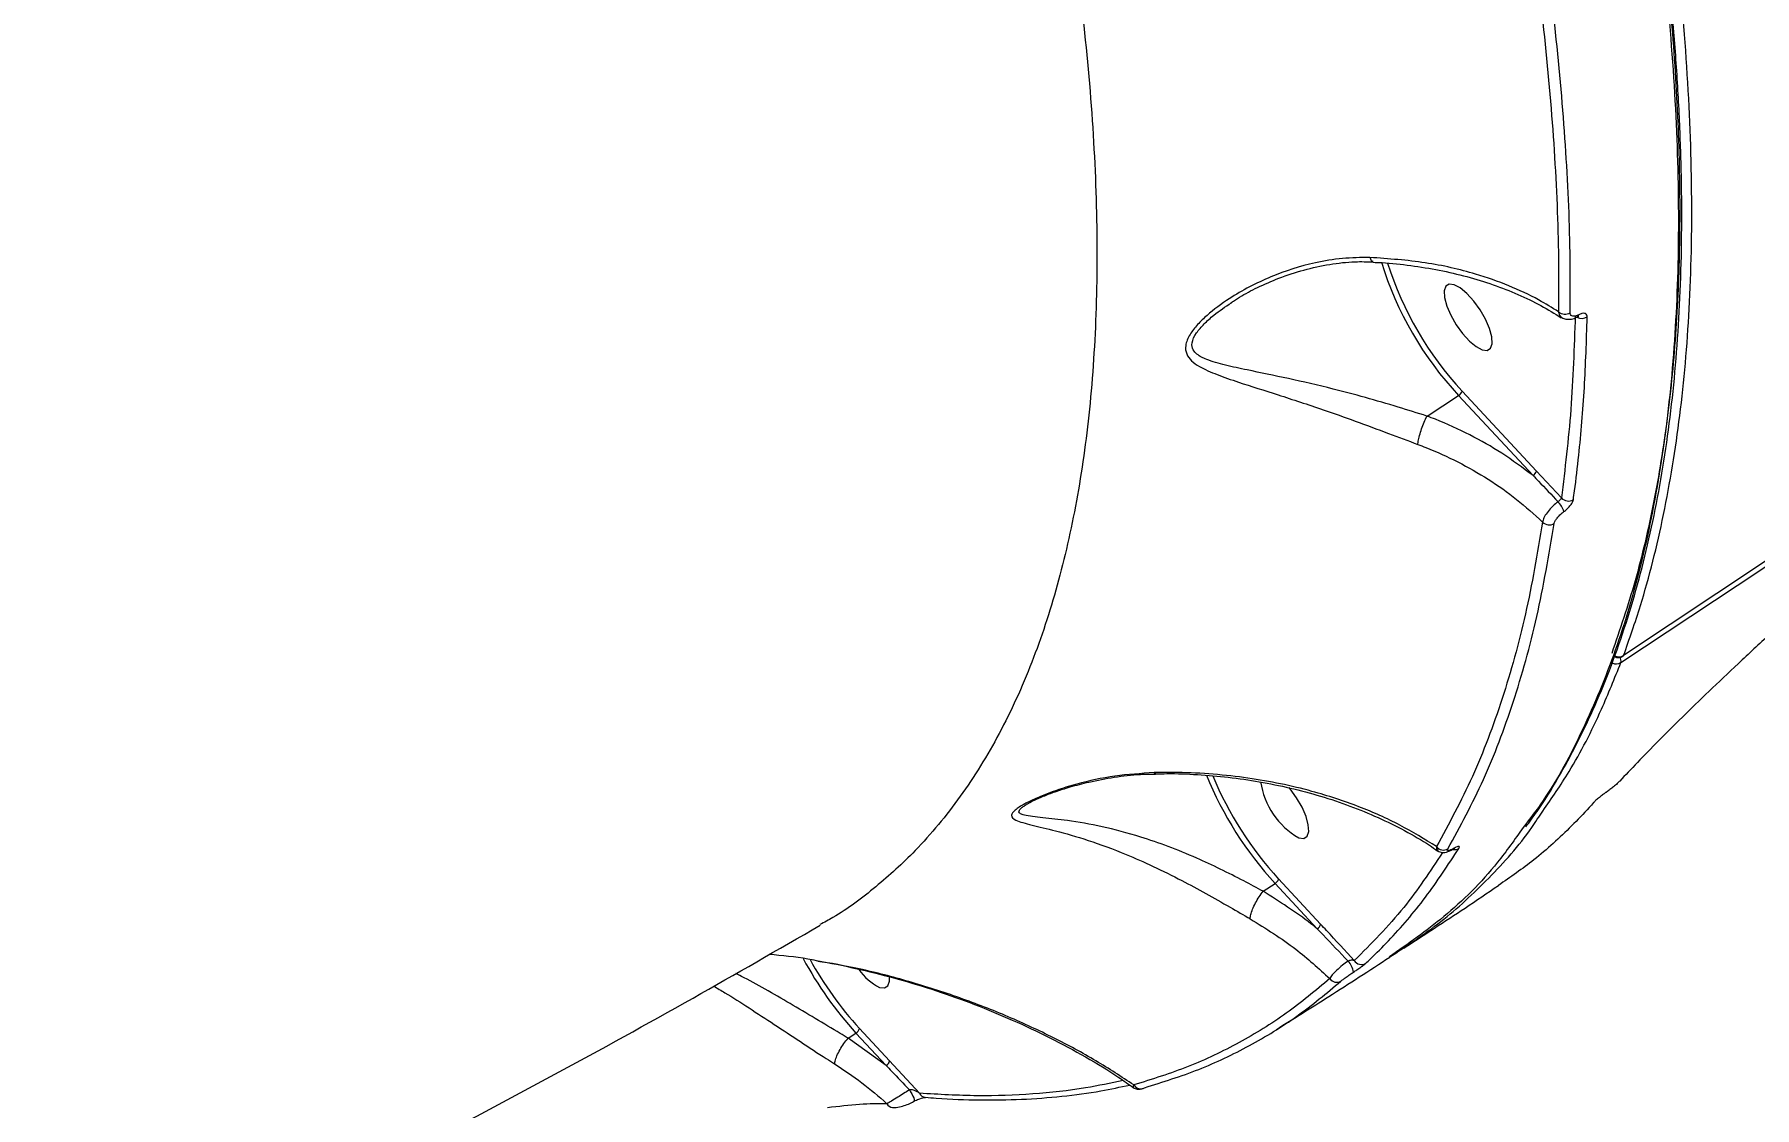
# Model space of a CAD drawing. Header units: millimetres. Extents: x -5238 to 5144, y -3542 to 5092.
# Drawn here: x 2206.9 to 2407.5, y -68.2 to 56.9 of the extents above; entities that cross this region are included whole.
import ezdxf

# ---------------------------------------------------------------- set-up
doc = ezdxf.new("R2010")
doc.units = ezdxf.units.MM
for name, color, linetype in [('DIKOM_ОБЪЕКТ', 7, 'Continuous'), ('DIKOM_РАЗМЕР_ЗОНА', 7, 'Continuous'), ('DIKOM_РАЗМЕР_ОБЪЕКТА', 7, 'Continuous')]:
    doc.layers.add(name, color=color, linetype=linetype)
doc.styles.add('style1', font='arial.ttf', dxfattribs={"width": 0.8})
doc.dimstyles.new('1-50', dxfattribs={"dimtxt": 300, "dimasz": 200, "dimexe": 100, "dimexo": 0, "dimgap": 100, "dimtad": 1, "dimtxsty": 'style1', "dimcen": 200, "dimclrd": 7, "dimclre": 7, "dimclrt": 7, "dimadec": 1, "dimazin": 2, "dimtfac": 1, "dimtmove": 0, "dimatfit": 2, "dimfxl": 0, "dimlwd": 25, "dimlwe": 18, "dimarcsym": 0})

# ---------------------------------------------------------------- blocks, each defined once
blk = doc.blocks.new('*D0')
at = {"layer": 'Defpoints', "color": 0, "transparency": 16777216}
for p in [(2469.51, 3229.24), (-4251.52, -643.28), (-419.57, -643.28)]:
    blk.add_point(p, dxfattribs=at)
at = {"layer": 'DIKOM_РАЗМЕР_ОБЪЕКТА', "color": 7, "lineweight": 18, "transparency": 16777216}
for p, q in [((2469.51, 3229.24), (-4351.52, 3229.24)), ((-419.57, -643.28), (-4351.52, -643.28))]:
    blk.add_line(p, q, dxfattribs=at)
at = {"layer": 'DIKOM_РАЗМЕР_ОБЪЕКТА', "color": 7, "lineweight": 25, "transparency": 16777216}
blk.add_line((-4251.52, 3029.24), (-4251.52, -443.28), dxfattribs=at)
at = {"layer": 'DIKOM_РАЗМЕР_ОБЪЕКТА', "color": 7, "transparency": 16777216}
for points in [[(-4284.86, 3029.24), (-4218.19, 3029.24), (-4251.52, 3229.24)], [(-4284.86, -443.28), (-4218.19, -443.28), (-4251.52, -643.28)]]:
    blk.add_solid(points, dxfattribs=at)
at = {"layer": 'DIKOM_РАЗМЕР_ОБЪЕКТА', "color": 7, "transparency": 16777216, "insert": (-4504.8, 1292.98), "char_height": 300, "attachment_point": 5, "rotation": 90, "style": 'style1'}
blk.add_mtext('3900', dxfattribs=at)
blk = doc.blocks.new('*D1')
at = {"layer": 'Defpoints', "color": 0, "transparency": 16777216}
for p in [(-4787.63, 5091.56), (3144.22, 5091.56), (-2554.16, -2403.28)]:
    blk.add_point(p, dxfattribs=at)
at = {"layer": 'DIKOM_РАЗМЕР_ЗОНА', "color": 7, "lineweight": 18, "transparency": 16777216}
for p, q in [((3144.22, 5091.56), (-4887.63, 5091.56)), ((-2554.16, -2403.28), (-4887.63, -2403.28))]:
    blk.add_line(p, q, dxfattribs=at)
at = {"layer": 'DIKOM_РАЗМЕР_ЗОНА', "color": 7, "lineweight": 25, "transparency": 16777216}
blk.add_line((-4787.63, -2203.28), (-4787.63, 4891.56), dxfattribs=at)
at = {"layer": 'DIKOM_РАЗМЕР_ЗОНА', "color": 7, "transparency": 16777216}
for points in [[(-4820.97, 4891.56), (-4754.3, 4891.56), (-4787.63, 5091.56)], [(-4820.97, -2203.28), (-4754.3, -2203.28), (-4787.63, -2403.28)]]:
    blk.add_solid(points, dxfattribs=at)
at = {"layer": 'DIKOM_РАЗМЕР_ЗОНА', "color": 7, "transparency": 16777216, "insert": (-5040.81, 1344.14), "char_height": 300, "attachment_point": 5, "rotation": 90, "style": 'style1'}
blk.add_mtext('7500', dxfattribs=at)
blk = doc.blocks.new('*D2')
at = {"layer": 'Defpoints', "color": 0, "transparency": 16777216}
for p in [(5144.22, 2720.02), (-4054.16, -903.28), (5144.22, -3441.88)]:
    blk.add_point(p, dxfattribs=at)
at = {"layer": 'DIKOM_РАЗМЕР_ЗОНА', "color": 7, "lineweight": 18, "transparency": 16777216}
for p, q in [((5144.22, 2720.02), (5144.22, -3541.88)), ((-4054.16, -903.28), (-4054.16, -3541.88))]:
    blk.add_line(p, q, dxfattribs=at)
at = {"layer": 'DIKOM_РАЗМЕР_ЗОНА', "color": 7, "lineweight": 25, "transparency": 16777216}
blk.add_line((-3854.16, -3441.88), (4944.22, -3441.88), dxfattribs=at)
at = {"layer": 'DIKOM_РАЗМЕР_ЗОНА', "color": 7, "transparency": 16777216}
for points in [[(-3854.16, -3408.54), (-3854.16, -3475.21), (-4054.16, -3441.88)], [(4944.22, -3408.54), (4944.22, -3475.21), (5144.22, -3441.88)]]:
    blk.add_solid(points, dxfattribs=at)
at = {"layer": 'DIKOM_РАЗМЕР_ЗОНА', "color": 7, "transparency": 16777216, "insert": (545.03, -3188.7), "char_height": 300, "attachment_point": 5, "style": 'style1'}
blk.add_mtext('9200', dxfattribs=at)
blk = doc.blocks.new('*D3')
at = {"layer": 'Defpoints', "color": 0, "transparency": 16777216}
for p in [(3889.93, 2956), (-2405.68, -161.05), (3889.93, -2949.28)]:
    blk.add_point(p, dxfattribs=at)
at = {"layer": 'DIKOM_РАЗМЕР_ОБЪЕКТА', "color": 7, "lineweight": 18, "transparency": 16777216}
for p, q in [((3889.93, 2956), (3889.93, -3049.28)), ((-2405.68, -161.05), (-2405.68, -3049.28))]:
    blk.add_line(p, q, dxfattribs=at)
at = {"layer": 'DIKOM_РАЗМЕР_ОБЪЕКТА', "color": 7, "lineweight": 25, "transparency": 16777216}
blk.add_line((-2205.68, -2949.28), (3689.93, -2949.28), dxfattribs=at)
at = {"layer": 'DIKOM_РАЗМЕР_ОБЪЕКТА', "color": 7, "transparency": 16777216}
for points in [[(-2205.68, -2915.95), (-2205.68, -2982.61), (-2405.68, -2949.28)], [(3689.93, -2915.95), (3689.93, -2982.61), (3889.93, -2949.28)]]:
    blk.add_solid(points, dxfattribs=at)
at = {"layer": 'DIKOM_РАЗМЕР_ОБЪЕКТА', "color": 7, "transparency": 16777216, "insert": (742.13, -2696.01), "char_height": 300, "attachment_point": 5, "style": 'style1'}
blk.add_mtext('6300', dxfattribs=at)

msp = doc.modelspace()

# ---------------------------------------------------------------- linework, layer by layer
at = {"layer": 'DIKOM_ОБЪЕКТ', "color": 7, "linetype": 'Continuous', "lineweight": 15}
for p, q in [((2346.448, 25.659), (2346.586, 25.756)), ((2369.259, 12.44), (2372.939, 14.831)), ((2372.939, 14.831), (2381.617, 5.503)), ((2382.027, 6.028), (2373.35, 15.355)), ((2384.927, 2.89), (2382.027, 6.028)), ((2322.369, -32.973), (2322.49, -32.896)), ((2350.147, -42.972), (2351.538, -42.068)), ((2351.538, -42.068), (2356.441, -47.337)), ((2356.851, -46.813), (2351.949, -41.543)), ((2350.147, -42.972), (2350.144, -42.975)), ((2301.748, -60.1), (2301.746, -60.102)), ((2301.748, -60.1), (2302.66, -59.508)), ((2306.179, -63.29), (2301.748, -60.1)), ((2302.66, -59.508), (2306.179, -63.29)), ((2306.589, -62.766), (2303.07, -58.983)), ((2310.07, -66.528), (2306.589, -62.766))]:
    msp.add_line(p, q, dxfattribs=at)
at = {"layer": 'DIKOM_ОБЪЕКТ', "color": 7, "linetype": 'Continuous', "lineweight": 15, "flags": 128}
for points in [[(2623.413, 188.696), (2610.979, 174.139), (2598.256, 159.803), (2585.249, 145.691), (2571.962, 131.808), (2558.398, 118.158), (2544.562, 104.745), (2530.458, 91.573), (2516.09, 78.647), (2501.462, 65.97), (2486.579, 53.545), (2471.446, 41.378), (2456.066, 29.471), (2440.445, 17.828), (2424.588, 6.452), (2408.498, -4.653), (2392.182, -15.483)], [(2391.873, -16.304), (2408.189, -5.474), (2424.279, 5.631), (2440.136, 17.006), (2455.757, 28.65), (2471.137, 40.557), (2486.27, 52.724), (2501.153, 65.149), (2515.781, 77.826), (2530.149, 90.752), (2544.254, 103.924), (2558.09, 117.337), (2571.653, 130.987), (2584.941, 144.87), (2597.948, 158.981), (2610.67, 173.318), (2623.104, 187.874)], [(2375.697, 20.16), (2376.273, 20.094), (2376.67, 20.34), (2376.855, 20.88), (2376.813, 21.67), (2376.548, 22.645), (2376.081, 23.726), (2375.449, 24.826), (2374.705, 25.856), (2373.908, 26.732), (2373.123, 27.383), (2372.414, 27.757), (2371.837, 27.824), (2371.44, 27.577), (2371.255, 27.037), (2371.297, 26.247), (2371.562, 25.273), (2372.03, 24.191), (2372.661, 23.091), (2373.405, 22.062), (2374.202, 21.185), (2374.987, 20.534), (2375.697, 20.16)], [(2392.182, -15.483), (2392.14, -15.549), (2392.121, -15.564)], [(2354.296, -36.739), (2354.873, -36.805), (2355.27, -36.558), (2355.455, -36.018), (2355.413, -35.229), (2355.148, -34.254), (2354.68, -33.173), (2354.049, -32.073), (2353.305, -31.043), (2353.18, -30.892)], [(2372.248, -38.067), (2372.279, -38.046), (2372.323, -38.002)], [(2305.418, -54.178), (2305.994, -54.245), (2306.391, -53.998), (2306.576, -53.458), (2306.578, -53.003)], [(2308.892, -66.128), (2309.038, -66.356), (2309.178, -66.603), (2309.299, -66.849), (2309.393, -67.074), (2309.452, -67.261), (2309.47, -67.393), (2309.447, -67.461), (2309.384, -67.458)], [(2336.094, -65.981), (2336.162, -65.958), (2336.319, -65.88)], [(2306.926, -68.193), (2306.955, -68.196), (2306.987, -68.197)]]:
    msp.add_lwpolyline(points, dxfattribs=at)
at = {"layer": 'DIKOM_ОБЪЕКТ', "color": 7, "linetype": 'Continuous', "lineweight": 15}
for centre, radius, start, end in [((2402.48, 42.308), 40.345, 197.16963, 222.92751), ((2401.907, 41.961), 39.03, 197.40737, 222.97335), ((2385.345, 25.47), 1.158, 229.33573, 301.80504), ((2386.628, 24.278), 0.314, 302.72832, 354.23358), ((2387.325, 25), 1.169, 239.67382, 301.57342), ((2372.498, 15.599), 0.886, 299.86768, 344.02981), ((2381.175, 6.272), 0.886, 299.87145, 344.02603), ((2382.437, 0.436), 2.909, 17.36036, 44.08726), ((2385.743, 3.65), 1.115, 222.98227, 301.27282), ((2383.522, 0.865), 1.115, 225.24111, 301.08363), ((2391.575, -14.726), 1, 241.8974, 303.05726), ((2391.633, -14.592), 1.046, 241.70932, 301.59931), ((2390.965, -16.154), 0.92, 350.58227, 29.03732), ((2391.326, -15.416), 1.043, 242.76806, 301.60819), ((2382.87, -13.332), 42.513, 202.25249, 222.52543), ((2382.334, -13.673), 41.231, 202.5811, 222.52836), ((2358.75, -28.923), 8.996, 188.16287, 240.32354), ((2371.173, -37.128), 1.036, 218.36873, 300.1966), ((2372.46, -37.147), 0.969, 257.47386, 301.64196), ((2351.097, -41.3), 0.886, 299.86768, 344.02981), ((2356, -46.569), 0.886, 299.86621, 344.03128), ((2334.546, -30.377), 43.19, 208.26897, 222.41435), ((2334.121, -30.649), 42.035, 208.86021, 222.38126), ((2308.385, -48.245), 6.634, 215.49464, 243.43196), ((2358.346, -52.764), 2.362, 8.74947, 43.9995), ((2361.61, -50.516), 0.994, 212.72312, 300.12326), ((2358.726, -52.592), 0.988, 214.92981, 300.1145), ((2302.218, -58.739), 0.886, 299.87145, 344.02603), ((2305.739, -62.523), 0.885, 299.84754, 344.0661), ((2335.86, -65.083), 0.928, 211.07381, 284.6304), ((2307.025, -67.352), 0.847, 207.37951, 263.25249), ((2310.858, -66.148), 0.874, 205.76952, 263.30892)]:
    msp.add_arc(centre, radius, start, end, dxfattribs=at)
for points, knots in [([(2392.182, -15.483), (2392.853, -13.566), (2394.662, -8.4), (2396.959, 0.815), (2398.867, 12.357), (2399.975, 24.923), (2400.259, 38.494), (2399.693, 53.05), (2398.292, 68.27), (2396.079, 84.087), (2393.097, 100.421), (2389.296, 117.538), (2384.655, 135.412), (2379.169, 153.997), (2372.959, 172.885), (2366.064, 192.002), (2358.537, 211.275), (2350.253, 231.016), (2341.211, 251.177), (2331.423, 271.696), (2321.227, 291.88), (2310.694, 311.66), (2299.901, 330.979), (2288.546, 350.39), (2276.642, 369.833), (2264.217, 389.245), (2251.369, 408.462), (2238.129, 427.42), (2224.537, 446.059), (2210.545, 464.436), (2196.186, 482.473), (2181.5, 500.097), (2166.812, 516.922), (2152.172, 532.907), (2137.629, 548.035), (2122.945, 562.549), (2108.165, 576.376), (2093.346, 589.431), (2079.669, 600.777), (2071.024, 607.408), (2067.202, 610.34)], [0, 0, 0, 0, 0.0156516, 0.0421675, 0.0687039, 0.0952199, 0.122506, 0.1498144, 0.1771006, 0.2036165, 0.230153, 0.256669, 0.2839551, 0.3112635, 0.3385497, 0.3650656, 0.391602, 0.418118, 0.4454042, 0.4727126, 0.4999988, 0.52556, 0.5511396, 0.5767008, 0.6029495, 0.629218, 0.6554666, 0.6819827, 0.7085191, 0.7350351, 0.7623214, 0.7896299, 0.8169161, 0.8434321, 0.8699685, 0.8964846, 0.9237708, 0.9510793, 0.9783655, 1, 1, 1, 1]), ([(2244.608, 414.855), (2247.201, 411.095), (2254.188, 400.966), (2265.28, 384.196), (2277.748, 364.542), (2289.895, 344.497), (2301.669, 324.123), (2313.017, 303.482), (2323.691, 283.029), (2333.67, 262.83), (2342.948, 242.944), (2351.676, 223.046), (2359.801, 203.207), (2367.277, 183.499), (2373.941, 164.355), (2379.788, 145.828), (2384.834, 127.956), (2389.16, 110.448), (2392.719, 93.381), (2395.48, 76.827), (2397.382, 61.15), (2398.44, 46.385), (2398.684, 32.542), (2398.119, 19.396), (2396.712, 7.025), (2394.444, -4.505), (2391.38, -14.96), (2387.494, -24.252), (2383.87, -31.108), (2381.26, -34.51), (2380.464, -35.548)], [0, 0, 0, 0, 0.0215551, 0.0580707, 0.0946145, 0.1311302, 0.1687065, 0.2063134, 0.2438897, 0.2804054, 0.3169491, 0.3534648, 0.3910411, 0.4286479, 0.4662243, 0.5027399, 0.5392837, 0.5757993, 0.6133756, 0.6509826, 0.6885588, 0.7250744, 0.7616182, 0.7981339, 0.8357101, 0.8733171, 0.9108933, 0.947409, 0.9839527, 1, 1, 1, 1]), ([(2245.02, 415.146), (2246.787, 412.631), (2252.873, 403.971), (2262.934, 388.795), (2275.185, 369.703), (2287.03, 350.364), (2298.446, 330.892), (2309.374, 311.362), (2319.914, 291.583), (2330.015, 271.586), (2339.645, 251.405), (2348.653, 231.353), (2357, 211.522), (2364.645, 192.005), (2371.558, 172.866), (2377.711, 154.144), (2383.111, 135.863), (2387.747, 118.076), (2391.599, 100.864), (2394.648, 84.308), (2396.733, 69.468), (2398.018, 56.234), (2398.674, 44.459), (2398.79, 33.215), (2398.361, 22.405), (2397.362, 12.071), (2395.766, 2.271), (2393.639, -6.919), (2391.742, -12.463), (2390.794, -15.233)], [0, 0, 0, 0, 0.01588, 0.0546879, 0.0936091, 0.1325881, 0.171567, 0.2104882, 0.2492961, 0.2895889, 0.3300087, 0.3704933, 0.4109778, 0.4513977, 0.4916904, 0.5319834, 0.5724032, 0.6128877, 0.6533723, 0.6937921, 0.7340849, 0.7667338, 0.7994163, 0.8320989, 0.8647476, 0.898542, 0.9323739, 0.9662056, 1, 1, 1, 1]), ([(2380.784, -35.461), (2381.222, -34.869), (2382.545, -33.082), (2384.552, -29.825), (2386.818, -25.703), (2388.893, -21.306), (2390.789, -16.649), (2392.498, -11.741), (2394.012, -6.602), (2395.325, -1.251), (2396.435, 4.304), (2397.345, 10.066), (2398.056, 16.037), (2398.567, 22.217), (2398.88, 28.608), (2398.994, 35.211), (2398.91, 42.028), (2398.627, 49.063), (2398.145, 56.316), (2397.464, 63.776), (2396.589, 71.413), (2395.52, 79.197), (2394.261, 87.112), (2392.812, 95.162), (2391.173, 103.348), (2389.344, 111.673), (2387.325, 120.14), (2385.115, 128.751), (2382.713, 137.508), (2380.12, 146.414), (2377.332, 155.472), (2374.353, 164.674), (2371.195, 173.988), (2367.867, 183.375), (2364.379, 192.811), (2360.733, 202.294), (2356.929, 211.826), (2352.963, 221.412), (2348.837, 231.054), (2344.548, 240.755), (2340.097, 250.518), (2335.48, 260.344), (2330.696, 270.239), (2325.747, 280.199), (2320.646, 290.196), (2315.414, 300.189), (2310.068, 310.144), (2304.614, 320.051), (2299.05, 329.915), (2293.373, 339.74), (2287.583, 349.529), (2281.677, 359.285), (2275.655, 369.011), (2269.514, 378.708), (2263.252, 388.382), (2256.866, 398.029), (2250.838, 406.966), (2246.901, 412.646), (2245.165, 415.15)], [0, 0, 0, 0, 0.0088771, 0.0267986, 0.0447856, 0.062858, 0.0810341, 0.0993066, 0.1175605, 0.1357123, 0.1537946, 0.1718258, 0.1898251, 0.2078119, 0.2258056, 0.2438195, 0.2618733, 0.2799871, 0.2981809, 0.316469, 0.3347583, 0.3529458, 0.3710497, 0.3890905, 0.4070888, 0.4250652, 0.4430402, 0.4610303, 0.4790531, 0.4971293, 0.5152795, 0.5335239, 0.551803, 0.5700067, 0.588121, 0.6061664, 0.6241637, 0.6421334, 0.660096, 0.6780701, 0.6960713, 0.7141203, 0.7322376, 0.7504436, 0.7687195, 0.7869548, 0.8050889, 0.8231483, 0.8411535, 0.8591255, 0.8770845, 0.8950509, 0.9130388, 0.9310686, 0.9491606, 0.9673358, 0.9856014, 1, 1, 1, 1]), ([(2221.15, 327.022), (2224.442, 321.702), (2231.03, 311.055), (2240.479, 294.955), (2249.583, 278.811), (2258.406, 262.437), (2266.915, 245.867), (2275.072, 229.139), (2282.742, 212.526), (2290.109, 195.599), (2297.097, 178.42), (2303.633, 161.06), (2309.564, 143.881), (2314.841, 126.951), (2319.43, 110.34), (2323.225, 94.431), (2326.236, 79.262), (2328.487, 64.854), (2330.02, 50.955), (2330.796, 37.635), (2330.796, 24.959), (2330.02, 13.215), (2328.492, 2.422), (2326.25, -7.427), (2323.256, -16.499), (2319.49, -24.729), (2314.943, -32.062), (2310.071, -37.943), (2305.019, -42.521), (2301.289, -45.359), (2298.964, -46.595), (2298.458, -46.864)], [0, 0, 0, 0, 0.0324339, 0.0649065, 0.0973793, 0.129813, 0.1635769, 0.1973846, 0.2311923, 0.264956, 0.301667, 0.3384063, 0.3751172, 0.4129006, 0.4507147, 0.488498, 0.5250875, 0.5617053, 0.5982949, 0.635952, 0.67364, 0.711297, 0.7477997, 0.7843307, 0.8208335, 0.8583999, 0.8959971, 0.9335635, 0.9627211, 0.9918788, 1, 1, 1, 1]), ([(2378.801, 84.495), (2379.637, 79.728), (2381.31, 70.193), (2383.043, 56.512), (2384.183, 43.334), (2384.624, 32.745), (2384.599, 26.66), (2384.591, 24.592)], [0, 0, 0, 0, 0.2203105, 0.4406214, 0.6630839, 0.8855459, 1, 1, 1, 1]), ([(2385.956, 24.487), (2385.964, 26.559), (2385.988, 32.62), (2385.552, 43.149), (2384.422, 56.306), (2382.689, 70.055), (2380.997, 79.704), (2380.151, 84.529)], [0, 0, 0, 0, 0.1144544, 0.3347648, 0.5550752, 0.7775382, 1, 1, 1, 1]), ([(2362.593, 30.931), (2361.524, 30.92), (2359.37, 30.897), (2355.457, 30.237), (2350.922, 28.793), (2346.691, 26.574), (2343.943, 24.54), (2342.456, 23.1), (2341.515, 21.902), (2341.008, 20.694), (2341.143, 19.657), (2341.754, 18.862), (2342.912, 18.054), (2344.749, 17.255), (2347.785, 16.212), (2351.883, 14.931), (2356.522, 13.402), (2360.879, 11.864), (2364.609, 10.483), (2367.043, 9.565), (2368.183, 9.135)], [0, 0, 0, 0, 0.0515642, 0.1038938, 0.193805, 0.2863967, 0.3436967, 0.3727583, 0.402467, 0.4366787, 0.4671084, 0.4964605, 0.5269698, 0.5803762, 0.6349473, 0.7251666, 0.8181222, 0.8802025, 0.9438899, 1, 1, 1, 1]), ([(2346.434, 25.674), (2346.751, 25.888), (2347.7, 26.529), (2349.563, 27.499), (2352.066, 28.591), (2354.877, 29.52), (2357.853, 30.162), (2360.566, 30.487), (2362.275, 30.439), (2362.981, 30.419)], [0, 0, 0, 0, 0.0696929, 0.2088272, 0.3648092, 0.5400328, 0.7159594, 0.8827415, 1, 1, 1, 1]), ([(2384.591, 24.592), (2383.83, 25.067), (2382.028, 26.19), (2378.817, 27.691), (2374.455, 29.219), (2369.083, 30.472), (2364.775, 30.777), (2362.593, 30.931)], [0, 0, 0, 0, 0.1301649, 0.3081354, 0.4882738, 0.7408497, 1, 1, 1, 1]), ([(2362.593, 30.931), (2362.599, 30.914), (2362.663, 30.741), (2362.783, 30.512), (2362.915, 30.493), (2362.968, 30.485)], [0, 0, 0, 0, 0.0615304, 0.6171882, 1, 1, 1, 1]), ([(2362.961, 30.372), (2363.302, 30.361), (2364.802, 30.312), (2367.393, 30.016), (2370.711, 29.483), (2373.919, 28.73), (2376.992, 27.785), (2379.886, 26.649), (2382.556, 25.368), (2384.13, 24.387), (2384.9, 23.908)], [0, 0, 0, 0, 0.039771, 0.1747489, 0.3114221, 0.4494591, 0.5884227, 0.7277982, 0.866972, 1, 1, 1, 1]), ([(2369.255, 12.436), (2369.254, 12.436), (2368.149, 12.781), (2365.734, 13.548), (2362.051, 14.619), (2357.725, 15.774), (2353.027, 16.839), (2348.875, 17.691), (2345.706, 18.347), (2343.719, 18.915), (2342.504, 19.525), (2341.906, 20.175), (2341.754, 20.998), (2342.278, 22.095), (2343.235, 23.194), (2344.581, 24.414), (2345.74, 25.187), (2346.448, 25.659)], [0, 0, 0, 0, 0.0000467, 0.0810936, 0.1732232, 0.2654739, 0.4000786, 0.5347895, 0.6123893, 0.6897601, 0.740967, 0.7711286, 0.8107562, 0.8555717, 0.8958268, 0.9362697, 1, 1, 1, 1]), ([(2384.591, 24.592), (2384.6, 24.535), (2384.636, 24.307), (2384.735, 24.067), (2384.908, 23.993), (2384.939, 23.98)], [0, 0, 0, 0, 0.2125329, 0.8545978, 1, 1, 1, 1]), ([(2386.538, 24.146), (2386.413, 20.453), (2386.164, 13.058), (2385.34, 6.282), (2384.927, 2.89)], [0, 0, 0, 0, 0.4994488, 1, 1, 1, 1]), ([(2386.94, 24.246), (2386.816, 24.189), (2386.567, 24.076), (2386.259, 24.058), (2386.042, 24.158), (2385.961, 24.327), (2385.957, 24.455), (2385.956, 24.487)], [0, 0, 0, 0, 0.2263336, 0.4527027, 0.6823465, 0.9207471, 1, 1, 1, 1]), ([(2387.937, 24.004), (2387.936, 24.037), (2387.933, 24.166), (2387.85, 24.336), (2387.629, 24.437), (2387.318, 24.419), (2387.066, 24.304), (2386.94, 24.246)], [0, 0, 0, 0, 0.0795948, 0.3194738, 0.5498002, 0.7748562, 1, 1, 1, 1]), ([(2384.937, 23.965), (2384.949, 23.952), (2385.084, 23.82), (2385.455, 23.725), (2385.984, 23.709), (2386.437, 23.823), (2386.709, 23.979), (2386.791, 24.027)], [0, 0, 0, 0, 0.026706, 0.2859997, 0.5478216, 0.8631918, 1, 1, 1, 1]), ([(2386.322, 2.697), (2386.368, 3.037), (2386.599, 4.737), (2387.099, 9.012), (2387.672, 15.692), (2387.849, 21.232), (2387.937, 24.004)], [0, 0, 0, 0, 0.0507677, 0.2538533, 0.6266988, 1, 1, 1, 1]), ([(2386.79, 24.007), (2386.8, 24.013), (2386.855, 24.046), (2386.923, 24.068), (2386.935, 24.071), (2386.941, 24.072)], [0, 0, 0, 0, 0.109953, 0.5730697, 1, 1, 1, 1]), ([(2368.183, 9.135), (2368.184, 9.159), (2368.192, 9.269), (2368.237, 9.579), (2368.372, 10.158), (2368.619, 10.937), (2368.925, 11.743), (2369.145, 12.205), (2369.255, 12.436)], [0, 0, 0, 0, 0.0350174, 0.1552466, 0.3664276, 0.5776249, 0.788809, 1, 1, 1, 1]), ([(2369.259, 12.44), (2369.258, 12.44), (2369.256, 12.438), (2369.255, 12.436), (2369.255, 12.436)], [0, 0, 0, 0, 0.6778986, 1, 1, 1, 1]), ([(2381.617, 5.503), (2380.421, 6.397), (2378.102, 8.13), (2374.263, 10.3), (2371.295, 11.662), (2369.588, 12.315), (2369.259, 12.44)], [0, 0, 0, 0, 0.3208276, 0.6223502, 0.9272289, 1, 1, 1, 1]), ([(2440.39, 12.852), (2438.737, 11.618), (2435.432, 9.151), (2430.565, 5.323), (2425.931, 1.555), (2421.571, -2.098), (2417.299, -5.776), (2413.17, -9.428), (2409.228, -13), (2405.516, -16.443), (2402.095, -19.689), (2398.958, -22.73), (2397.164, -24.522), (2396.268, -25.416)], [0, 0, 0, 0, 0.102184, 0.2043671, 0.292491, 0.3808921, 0.4690126, 0.5574042, 0.6460773, 0.7344671, 0.8228831, 0.9115812, 1, 1, 1, 1]), ([(2368.183, 9.135), (2368.495, 9.016), (2370.089, 8.41), (2372.892, 7.138), (2376.436, 5.112), (2379.777, 2.776), (2381.746, 0.978), (2382.736, 0.073)], [0, 0, 0, 0, 0.0563924, 0.2882895, 0.5227683, 0.7600061, 1, 1, 1, 1]), ([(2381.617, 5.503), (2381.831, 5.284), (2382.81, 4.279), (2383.774, 3.258), (2384.527, 2.46)], [0, 0, 0, 0, 0.2185514, 1, 1, 1, 1]), ([(2384.527, 2.46), (2384.483, 2.426), (2384.222, 2.224), (2383.754, 1.794), (2383.229, 1.169), (2382.851, 0.555), (2382.775, 0.234), (2382.736, 0.073)], [0, 0, 0, 0, 0.048543, 0.2867349, 0.5247052, 0.762281, 1, 1, 1, 1]), ([(2384.927, 2.89), (2384.916, 2.862), (2384.893, 2.805), (2384.806, 2.696), (2384.69, 2.583), (2384.591, 2.504), (2384.536, 2.466), (2384.527, 2.46)], [0, 0, 0, 0, 0.2385355, 0.477025, 0.7149847, 0.9522261, 1, 1, 1, 1]), ([(2385.214, 1.304), (2385.241, 1.324), (2385.4, 1.441), (2385.686, 1.69), (2386.011, 2.055), (2386.247, 2.413), (2386.297, 2.602), (2386.322, 2.697)], [0, 0, 0, 0, 0.0479156, 0.2856379, 0.5236296, 0.7617763, 1, 1, 1, 1]), ([(2382.736, 0.073), (2382.119, -3.555), (2380.885, -10.812), (2378.103, -20.66), (2374.695, -29.788), (2371.805, -35.11), (2370.36, -37.772)], [0, 0, 0, 0, 0.2485944, 0.4971895, 0.748595, 1, 1, 1, 1]), ([(2384.098, -0.09), (2384.123, 0.004), (2384.175, 0.192), (2384.413, 0.55), (2384.739, 0.915), (2385.027, 1.166), (2385.187, 1.284), (2385.214, 1.304)], [0, 0, 0, 0, 0.2378185, 0.4755374, 0.7135242, 0.9515167, 1, 1, 1, 1]), ([(2371.694, -38.024), (2373.127, -35.387), (2375.992, -30.114), (2379.408, -21.015), (2382.219, -11.122), (2383.471, -3.767), (2384.098, -0.09)], [0, 0, 0, 0, 0.2485955, 0.4971904, 0.748595, 1, 1, 1, 1]), ([(2382.749, -33.619), (2383.793, -32.115), (2386.318, -28.476), (2389.312, -22.629), (2391.132, -18.134), (2391.873, -16.304)], [0, 0, 0, 0, 0.294647, 0.7127756, 1, 1, 1, 1]), ([(2396.268, -25.416), (2395.405, -26.291), (2393.667, -28.053), (2392.381, -29.43), (2391.733, -30.123)], [0, 0, 0, 0, 0.4964943, 1, 1, 1, 1]), ([(2337.428, -29.143), (2335.892, -29.243), (2332.79, -29.447), (2328.659, -30.356), (2325.613, -31.325), (2323.614, -32.138), (2322.202, -32.824), (2321.095, -33.541), (2320.645, -34.218), (2321.135, -34.645), (2322.088, -34.976), (2323.567, -35.35), (2326.021, -35.923), (2329.697, -36.968), (2333.595, -38.399), (2337.318, -40.039), (2340.448, -41.591), (2343.471, -43.221), (2346.165, -44.754), (2347.861, -45.739), (2348.643, -46.193)], [0, 0, 0, 0, 0.0753133, 0.1521179, 0.2131837, 0.2441307, 0.2756842, 0.3129809, 0.3505995, 0.4012224, 0.4378747, 0.4745858, 0.5507899, 0.6403378, 0.7326447, 0.7930004, 0.8549402, 0.904775, 0.9561049, 1, 1, 1, 1]), ([(2322.359, -32.957), (2322.368, -32.951), (2322.445, -32.895), (2322.82, -32.674), (2323.512, -32.324), (2324.562, -31.863), (2325.953, -31.335), (2327.738, -30.762), (2330.034, -30.163), (2332.764, -29.65), (2335.374, -29.328), (2337.006, -29.307), (2337.599, -29.3)], [0, 0, 0, 0, 0.006879, 0.0593833, 0.1251882, 0.2061146, 0.3032825, 0.4166647, 0.5517517, 0.7269798, 0.9008445, 1, 1, 1, 1]), ([(2370.36, -37.772), (2368.968, -36.909), (2366.168, -35.173), (2361.285, -33.018), (2355.428, -31.082), (2349.67, -29.88), (2344.345, -29.287), (2340.674, -29.098), (2338.343, -29.13), (2337.428, -29.143)], [0, 0, 0, 0, 0.1610259, 0.3238584, 0.493661, 0.7083235, 0.8185375, 0.9287359, 1, 1, 1, 1]), ([(2337.428, -29.143), (2337.438, -29.158), (2337.498, -29.246), (2337.561, -29.25), (2337.612, -29.254)], [0, 0, 0, 0, 0.1773073, 1, 1, 1, 1]), ([(2337.612, -29.292), (2338.045, -29.278), (2339.689, -29.225), (2342.527, -29.345), (2346.134, -29.65), (2349.746, -30.178), (2353.339, -30.912), (2356.877, -31.856), (2360.307, -33.005), (2363.59, -34.348), (2366.673, -35.883), (2368.985, -37.2), (2370.179, -38.053), (2370.499, -38.281)], [0, 0, 0, 0, 0.0334723, 0.1269591, 0.2233023, 0.3226258, 0.4248618, 0.5297218, 0.6364042, 0.7437707, 0.8518028, 0.960411, 1, 1, 1, 1]), ([(2390.182, -31.402), (2390.148, -31.426), (2389.998, -31.531), (2389.701, -31.751), (2389.3, -32.067), (2388.917, -32.395), (2388.764, -32.554), (2388.684, -32.636)], [0, 0, 0, 0, 0.0490668, 0.2178952, 0.4266702, 0.7022481, 1, 1, 1, 1]), ([(2391.733, -30.123), (2391.642, -30.216), (2391.461, -30.399), (2391.05, -30.749), (2390.607, -31.098), (2390.32, -31.303), (2390.182, -31.402)], [0, 0, 0, 0, 0.2974747, 0.5890337, 0.802843, 1, 1, 1, 1]), ([(2350.144, -42.975), (2350.143, -42.975), (2349.427, -42.581), (2347.744, -41.692), (2345.152, -40.374), (2342.183, -38.991), (2339.059, -37.715), (2335.326, -36.424), (2331.309, -35.384), (2327.516, -34.716), (2324.37, -34.407), (2322.595, -34.205), (2321.827, -33.957), (2321.593, -33.724), (2321.743, -33.445), (2322.021, -33.18), (2322.227, -33.058), (2322.369, -32.973)], [0, 0, 0, 0, 0.000017, 0.0613879, 0.1336768, 0.2060365, 0.2951329, 0.3843454, 0.5176051, 0.6510232, 0.7583211, 0.864921, 0.8992013, 0.9333533, 0.9743377, 0.9823271, 1, 1, 1, 1]), ([(2364.836, -50.675), (2366.884, -49.345), (2371.02, -46.657), (2376.512, -41.516), (2380.446, -37.165), (2382.33, -34.265), (2382.749, -33.619)], [0, 0, 0, 0, 0.3002559, 0.6063175, 0.912378, 1, 1, 1, 1]), ([(2388.684, -32.636), (2388.517, -32.823), (2387.681, -33.757), (2385.436, -36.088), (2381.982, -39.242), (2378.984, -41.324), (2377.586, -42.294)], [0, 0, 0, 0, 0.0499998, 0.2500055, 0.6503613, 1, 1, 1, 1]), ([(2380.464, -35.548), (2379.487, -36.926), (2376.716, -40.832), (2371.564, -45.945), (2367.03, -49.115), (2364.883, -50.616)], [0, 0, 0, 0, 0.2228942, 0.6320884, 1, 1, 1, 1]), ([(2362.109, -51.376), (2362.289, -51.207), (2363.188, -50.363), (2365.601, -47.928), (2369.163, -43.793), (2371.699, -39.914), (2372.968, -37.972)], [0, 0, 0, 0, 0.0441434, 0.2207206, 0.6100157, 1, 1, 1, 1]), ([(2370.36, -37.772), (2370.355, -37.863), (2370.341, -38.078), (2370.457, -38.188), (2370.524, -38.251)], [0, 0, 0, 0, 0.4280931, 1, 1, 1, 1]), ([(2370.529, -38.255), (2370.607, -38.305), (2370.776, -38.414), (2371.074, -38.461), (2371.381, -38.442), (2371.739, -38.336), (2372.043, -38.194), (2372.281, -38.046), (2372.32, -38.021)], [0, 0, 0, 0, 0.1271309, 0.2749094, 0.4234932, 0.6110011, 0.9348106, 1, 1, 1, 1]), ([(2372.323, -38.002), (2372.217, -38.06), (2372.005, -38.177), (2371.783, -38.253), (2371.647, -38.25), (2371.621, -38.167), (2371.673, -38.065), (2371.694, -38.024)], [0, 0, 0, 0, 0.1920693, 0.3835748, 0.5902145, 0.834085, 1, 1, 1, 1]), ([(2372.248, -38.067), (2372.248, -38.067), (2372.302, -38.013), (2372.424, -37.977), (2372.509, -37.932), (2372.51, -37.933), (2372.511, -37.933)], [0, 0, 0, 0, 0.0003169, 0.433191, 0.7970662, 1, 1, 1, 1]), ([(2372.968, -37.972), (2372.99, -37.931), (2373.045, -37.827), (2373.017, -37.744), (2372.876, -37.743), (2372.648, -37.822), (2372.431, -37.942), (2372.323, -38.002)], [0, 0, 0, 0, 0.16551, 0.4120405, 0.6200523, 0.8097012, 1, 1, 1, 1]), ([(2371.065, -38.449), (2369.609, -40.652), (2366.518, -45.329), (2362.761, -49.073), (2360.773, -51.053)], [0, 0, 0, 0, 0.4710089, 1, 1, 1, 1]), ([(2348.643, -46.193), (2348.643, -46.173), (2348.637, -46.04), (2348.687, -45.698), (2348.891, -45.076), (2349.235, -44.344), (2349.67, -43.598), (2349.986, -43.183), (2350.144, -42.975)], [0, 0, 0, 0, 0.0319378, 0.2048574, 0.4036421, 0.602422, 0.8012076, 1, 1, 1, 1]), ([(2356.441, -47.337), (2356.202, -47.145), (2354.237, -45.562), (2352.059, -44.183), (2350.147, -42.972)], [0, 0, 0, 0, 0.1214229, 1, 1, 1, 1]), ([(2366.551, -49.592), (2368.937, -48.047), (2372.64, -45.649), (2376.29, -43.177), (2377.588, -42.298)], [0, 0, 0, 0, 0.6441996, 1, 1, 1, 1]), ([(1889.538, -184.656), (1890.681, -184.533), (1897.665, -183.782), (1910.472, -182.098), (1927.956, -179.588), (1945.421, -176.737), (1962.863, -173.581), (1980.278, -170.111), (1997.661, -166.33), (2015.007, -162.238), (2032.311, -157.837), (2049.569, -153.127), (2066.777, -148.109), (2083.928, -142.784), (2101.019, -137.153), (2118.045, -131.218), (2135.001, -124.979), (2151.883, -118.44), (2168.685, -111.6), (2185.403, -104.461), (2202.032, -97.027), (2218.568, -89.297), (2235.005, -81.274), (2251.341, -72.962), (2267.566, -64.355), (2283.298, -55.698), (2293.556, -49.777), (2298.494, -46.927)], [0, 0, 0, 0, 0.008022, 0.0490036, 0.0900236, 0.131083, 0.1721823, 0.2133228, 0.2545046, 0.2957283, 0.3369944, 0.3783032, 0.4196553, 0.4610503, 0.5024886, 0.5439704, 0.5854952, 0.6270632, 0.6686738, 0.7103268, 0.7520221, 0.7937587, 0.8355366, 0.8773547, 0.9192127, 0.9611097, 1, 1, 1, 1]), ([(2348.643, -46.193), (2350.463, -47.323), (2353.815, -49.404), (2356.629, -51.98), (2357.916, -53.158)], [0, 0, 0, 0, 0.5425501, 1, 1, 1, 1]), ([(2356.441, -47.337), (2356.676, -47.58), (2357.891, -48.83), (2359.084, -50.1), (2360.045, -51.123)], [0, 0, 0, 0, 0.19413, 1, 1, 1, 1]), ([(2360.773, -51.053), (2359.696, -49.886), (2358.389, -48.47), (2357.081, -47.061), (2356.851, -46.813)], [0, 0, 0, 0, 0.8242755, 1, 1, 1, 1]), ([(2298.052, -51.076), (2297.714, -51.009), (2295.939, -50.658), (2294.058, -50.483), (2292.535, -50.341)], [0, 0, 0, 0, 0.1906659, 1, 1, 1, 1]), ([(2335.065, -65.562), (2333.615, -64.611), (2330.643, -62.662), (2325.739, -60.017), (2320.443, -57.557), (2314.817, -55.357), (2309.006, -53.5), (2303.429, -52.034), (2299.73, -51.375), (2298.052, -51.076)], [0, 0, 0, 0, 0.1418628, 0.290758, 0.4396513, 0.5910499, 0.7424359, 0.883151, 1, 1, 1, 1]), ([(2298.204, -51.106), (2298.374, -51.132), (2300.069, -51.396), (2303.219, -52.085), (2307.678, -53.205), (2312.123, -54.57), (2316.56, -56.159), (2320.973, -57.987), (2325.308, -60.024), (2329.447, -62.262), (2332.687, -64.208), (2334.44, -65.459), (2334.995, -65.857)], [0, 0, 0, 0, 0.0117697, 0.1168497, 0.2248283, 0.336888, 0.4528104, 0.5723314, 0.6964601, 0.8209457, 0.9432108, 1, 1, 1, 1]), ([(2351.686, -59.082), (2353.727, -57.811), (2358.161, -55.05), (2362.545, -52.197), (2364.911, -50.658)], [0, 0, 0, 0, 0.4604123, 1, 1, 1, 1]), ([(2360.045, -51.123), (2359.827, -51.283), (2359.359, -51.627), (2358.702, -52.204), (2358.162, -52.763), (2357.998, -53.027), (2357.916, -53.158)], [0, 0, 0, 0, 0.2241086, 0.4807291, 0.7415039, 1, 1, 1, 1]), ([(2360.773, -51.053), (2360.722, -51.04), (2360.621, -51.015), (2360.425, -51.018), (2360.238, -51.051), (2360.11, -51.094), (2360.057, -51.118), (2360.045, -51.123)], [0, 0, 0, 0, 0.2945642, 0.5738452, 0.8143917, 0.9603236, 1, 1, 1, 1]), ([(2360.681, -52.405), (2360.817, -52.315), (2361.11, -52.122), (2361.539, -51.823), (2361.907, -51.55), (2362.042, -51.434), (2362.109, -51.376)], [0, 0, 0, 0, 0.2213916, 0.4744073, 0.7373138, 1, 1, 1, 1]), ([(2286.074, -54.042), (2286.504, -54.29), (2287.79, -55.031), (2290.18, -56.567), (2293.129, -58.491), (2296.174, -60.512), (2298.54, -62.064), (2299.847, -62.899), (2300.168, -63.104)], [0, 0, 0, 0, 0.1037501, 0.3100977, 0.5163129, 0.7243247, 0.9321847, 1, 1, 1, 1]), ([(2301.746, -60.102), (2301.745, -60.102), (2301.434, -59.926), (2300.196, -59.167), (2297.904, -57.808), (2294.951, -56.036), (2292.068, -54.388), (2289.932, -53.191), (2288.856, -52.679), (2288.636, -52.574)], [0, 0, 0, 0, 0.0000355, 0.0697301, 0.2870013, 0.5044862, 0.7238636, 0.9434139, 1, 1, 1, 1]), ([(2357.916, -53.158), (2356.252, -54.549), (2352.923, -57.332), (2347.385, -60.71), (2341.486, -63.549), (2337.205, -64.891), (2335.065, -65.562)], [0, 0, 0, 0, 0.2490973, 0.498195, 0.7490982, 1, 1, 1, 1]), ([(2336.319, -65.88), (2338.449, -65.213), (2342.709, -63.879), (2348.612, -61.047), (2354.18, -57.66), (2357.541, -54.851), (2359.222, -53.447)], [0, 0, 0, 0, 0.2490971, 0.4981928, 0.7490961, 1, 1, 1, 1]), ([(2359.222, -53.447), (2359.291, -53.389), (2359.43, -53.272), (2359.809, -52.995), (2360.245, -52.691), (2360.543, -52.495), (2360.681, -52.405)], [0, 0, 0, 0, 0.2632649, 0.5266685, 0.7813518, 1, 1, 1, 1]), ([(2300.168, -63.104), (2300.171, -63.079), (2300.181, -62.981), (2300.239, -62.692), (2300.424, -62.161), (2300.786, -61.44), (2301.245, -60.709), (2301.579, -60.304), (2301.746, -60.102)], [0, 0, 0, 0, 0.0343219, 0.1365036, 0.3523913, 0.5682475, 0.784118, 1, 1, 1, 1]), ([(2300.168, -63.104), (2301.243, -63.816), (2303.403, -65.246), (2305.313, -66.907), (2306.273, -67.742)], [0, 0, 0, 0, 0.4978729, 1, 1, 1, 1]), ([(2306.179, -63.29), (2306.392, -63.51), (2307.304, -64.449), (2308.203, -65.4), (2308.892, -66.128)], [0, 0, 0, 0, 0.2343048, 1, 1, 1, 1]), ([(2308.892, -66.128), (2308.664, -66.276), (2308.203, -66.574), (2307.456, -67.042), (2306.747, -67.476), (2306.43, -67.653), (2306.273, -67.742)], [0, 0, 0, 0, 0.2146996, 0.4347967, 0.7188361, 1, 1, 1, 1]), ([(2310.07, -66.528), (2309.959, -66.454), (2309.753, -66.317), (2309.429, -66.18), (2309.173, -66.116), (2309.017, -66.108), (2308.939, -66.116), (2308.907, -66.124), (2308.892, -66.128)], [0, 0, 0, 0, 0.3482447, 0.6492008, 0.8445308, 0.9342133, 0.9696079, 1, 1, 1, 1]), ([(2333.81, -65.025), (2332.366, -65.342), (2328.978, -66.087), (2323.301, -66.676), (2316.862, -66.925), (2312.334, -66.66), (2310.07, -66.528)], [0, 0, 0, 0, 0.1978217, 0.4642371, 0.7321194, 1, 1, 1, 1]), ([(2310.757, -66.987), (2311.182, -67.028), (2313.336, -67.235), (2317.079, -67.335), (2321.972, -67.278), (2326.686, -66.914), (2330.899, -66.363), (2333.469, -65.806), (2334.581, -65.566)], [0, 0, 0, 0, 0.049275, 0.2501143, 0.4503799, 0.6498088, 0.8485468, 1, 1, 1, 1]), ([(2335.065, -65.562), (2335.043, -65.594), (2334.941, -65.746), (2334.979, -65.8), (2335.008, -65.842)], [0, 0, 0, 0, 0.2166133, 1, 1, 1, 1]), ([(2334.993, -65.865), (2335.065, -65.91), (2335.216, -66.004), (2335.465, -66.055), (2335.699, -66.059), (2335.899, -66.033), (2336.026, -65.995), (2336.092, -65.975)], [0, 0, 0, 0, 0.1651915, 0.3471925, 0.5290308, 0.7570605, 1, 1, 1, 1]), ([(2306.273, -67.742), (2305.25, -67.753), (2303.191, -67.775), (2300.624, -68.068), (2299.332, -68.216)], [0, 0, 0, 0, 0.4964805, 1, 1, 1, 1]), ([(2306.987, -68.187), (2307.04, -68.19), (2307.338, -68.207), (2307.856, -68.1), (2308.585, -67.871), (2309.136, -67.641), (2309.392, -67.484), (2309.457, -67.444)], [0, 0, 0, 0, 0.0739239, 0.4200097, 0.6906994, 0.9216983, 1, 1, 1, 1]), ([(2309.481, -67.444), (2309.514, -67.426), (2309.627, -67.364), (2309.855, -67.261), (2310.158, -67.144), (2310.484, -67.053), (2310.696, -67.014), (2310.793, -67.021), (2310.772, -67.017), (2310.771, -67.017)], [0, 0, 0, 0, 0.0559446, 0.1887897, 0.354238, 0.5657725, 0.8219875, 0.9938512, 1, 1, 1, 1])]:
    msp.add_open_spline(points, degree=3, knots=knots, dxfattribs=at)

# ---------------------------------------------------------------- dimensions: what is measured, and where the dimension line sits
at = {"layer": 'DIKOM_РАЗМЕР_ЗОНА'}
dim = msp.add_linear_dim(base=(-4787.635, 5091.556), p1=(-2554.164, -2403.276), p2=(3144.22, 5091.556), angle=90, text='7500', dimstyle='1-50', dxfattribs=at)
dim.commit()
dim.dimension.update_dxf_attribs({"geometry": '*D1', "text_midpoint": (-4787.635, 1344.14), "dimtype": 160})
dim = msp.add_linear_dim(base=(5144.22, -3441.876), p1=(-4054.164, -903.276), p2=(5144.22, 2720.022), text='9200', dimstyle='1-50', dxfattribs=at)
dim.commit()
dim.dimension.update_dxf_attribs({"geometry": '*D2', "text_midpoint": (545.028, -3441.876), "dimtype": 160})
at = {"layer": 'DIKOM_РАЗМЕР_ОБЪЕКТА'}
dim = msp.add_linear_dim(base=(-4251.523, -643.276), p1=(2469.506, 3229.243), p2=(-419.568, -643.276), angle=90, text='3900', dimstyle='1-50', dxfattribs=at)
dim.commit()
dim.dimension.update_dxf_attribs({"geometry": '*D0', "text_midpoint": (-4251.523, 1292.984), "dimtype": 160})
dim = msp.add_linear_dim(base=(3889.931, -2949.281), p1=(-2405.679, -161.052), p2=(3889.931, 2956.002), text='6300', dimstyle='1-50', dxfattribs=at)
dim.commit()
dim.dimension.update_dxf_attribs({"geometry": '*D3', "text_midpoint": (742.126, -2949.281), "dimtype": 160})

doc.saveas('drawing.dxf')
